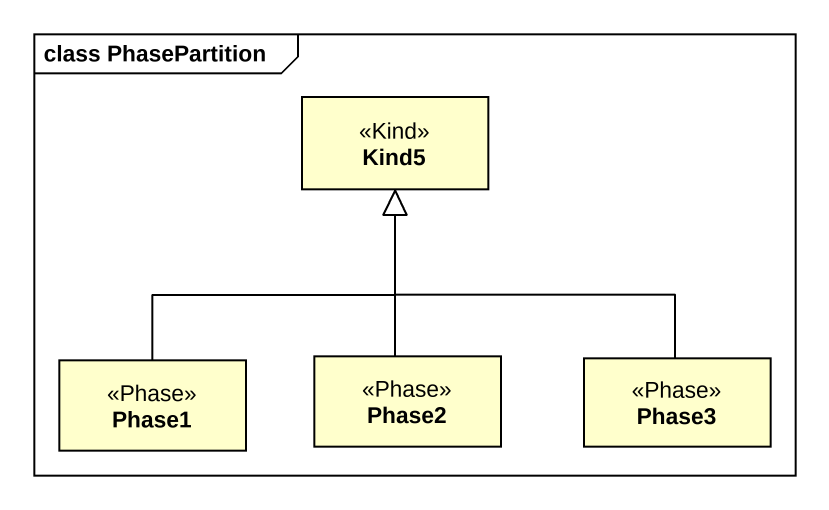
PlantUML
@startuml
mainframe class PhasePartition
hide circle
hide empty members
class Kind5 <<Kind>>
class Phase1 <<Phase>>
class Phase2 <<Phase>>
class Phase3 <<Phase>>
Phase1 -up-|> Kind5
Phase2 -up-|> Kind5
Phase3 -up-|> Kind5
@enduml
